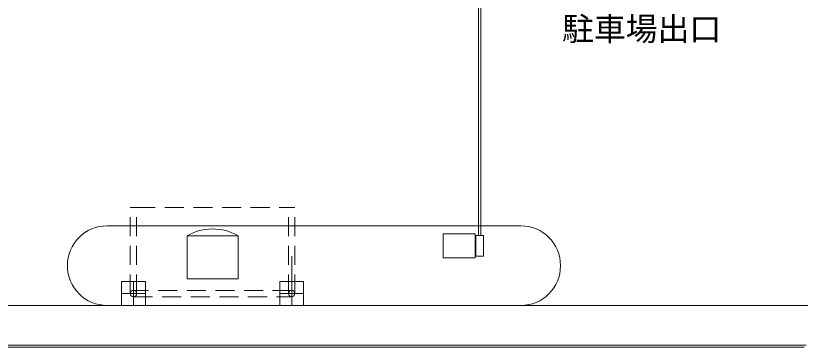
# Model space of a CAD drawing. Units: millimetres at full size, sheet at 1:200; details may follow other scales. Extents: x -96239 to 62349, y -170536 to 17264.
# Drawn here: x 37023 to 46889, y -111056 to -106893 of the extents above; entities that cross this region are included whole.
import ezdxf
from ezdxf.enums import TextEntityAlignment as Align

# ---------------------------------------------------------------- set-up
doc = ezdxf.new("R2010")
doc.units = ezdxf.units.MM
doc.header["$LTSCALE"] = 200
doc.linetypes.add('DASHED1', pattern=[1.8, 1.2, -0.6])
doc.layers.add('0-9_外景', color=7, linetype='Continuous', lineweight=9)
doc.layers.add('0-C_タイル・側溝', color=7, linetype='Continuous', lineweight=9)
doc.layers.add('0-E_屋外名', color=7, linetype='Continuous')
doc.styles.add('・', font='')
doc.styles.get('・').set_extended_font_data('・')

msp = doc.modelspace()

# ---------------------------------------------------------------- linework, layer by layer
at = {"layer": '0-9_外景'}
for p, q in [((42841.4, -109651.2), (42841.4, -105701.2)), ((42871.4, -109651.2), (42871.4, -105701.2)), ((38173.9, -109531.2), (43373.9, -109531.2)), ((39178.9, -109656.2), (39818.9, -109656.2)), ((39818.9, -109656.2), (39818.9, -110196.2)), ((42398.9, -109931.2), (42398.9, -109631.2)), ((42798.9, -109631.2), (42398.9, -109631.2)), ((42798.9, -109931.2), (42798.9, -109631.2)), ((42808.9, -109912.2), (42808.9, -109651.2)), ((42798.9, -109731.2), (42808.9, -109731.2)), ((42798.9, -109831.2), (42808.9, -109831.2)), ((40493.9, -110231.2), (40493.9, -109912.8)), ((42798.9, -109931.2), (42398.9, -109931.2)), ((42903.9, -109912.2), (42808.9, -109912.2)), ((38353.9, -110231.2), (38653.9, -110231.2)), ((38353.9, -110231.2), (38353.9, -110531.2)), ((38503.9, -110231.2), (38503.9, -110531.2)), ((38653.9, -110231.2), (38653.9, -110531.2)), ((40343.9, -110231.2), (40343.9, -110531.2)), ((40493.9, -110231.2), (40493.9, -110531.2)), ((38353.9, -110381.2), (38653.9, -110381.2)), ((40343.9, -110381.2), (40643.9, -110381.2)), ((38173.9, -110531.2), (43373.9, -110531.2)), ((21623.7, -111031.2), (46963.9, -111031.2)), ((21623.7, -111056.2), (46938.9, -111056.2))]:
    msp.add_line(p, q, dxfattribs=at)
at = {"layer": '0-9_外景', "color": 2, "linetype": 'DASHED1', "lineweight": 5}
for p, q in [((38463.9, -110381.2), (38463.9, -109301.2)), ((38543.9, -110381.2), (38543.9, -109301.2)), ((40453.9, -110381.2), (40453.9, -109301.2)), ((40533.9, -110381.2), (40533.9, -109301.2)), ((40493.9, -110341.2), (38503.9, -110341.2)), ((38503.9, -110421.2), (40493.9, -110421.2))]:
    msp.add_line(p, q, dxfattribs=at)
msp.add_lwpolyline([(38463.9, -109301.2), (38537.5, -109301.2), (40533.9, -109301.2)], dxfattribs=at)
at = {"layer": '0-9_外景'}
for points in [[(39178.9, -109656.2), (39178.9, -110196.2), (39818.9, -110196.2)], [(42903.9, -109912.2), (42903.9, -109651.2), (42808.9, -109651.2)], [(40343.9, -110231.2), (40643.9, -110231.2), (40643.9, -110531.2)]]:
    msp.add_lwpolyline(points, dxfattribs=at)
for centre in [(38503.9, -110381.2), (40493.9, -110381.2)]:
    msp.add_circle(centre, 40, dxfattribs=at)
for centre, radius, start, end in [((38173.9, -110031.2), 500, 90, 270), ((39499, -110210), 640, 59.98993, 120.02974), ((43373.9, -110031.2), 500, 270, 90)]:
    msp.add_arc(centre, radius, start, end, dxfattribs=at)
at = {"layer": '0-C_タイル・側溝'}
for p, q in [((21623.7, -110531.2), (47238.9, -110531.2)), ((21623.7, -111031.2), (46963.9, -111031.2))]:
    msp.add_line(p, q, dxfattribs=at)

# ---------------------------------------------------------------- texts
at = {"layer": '0-E_屋外名', "style": '・'}
msp.add_text('駐車場出口', height=293.3, dxfattribs=at).set_placement((43893.6, -107293.4), align=Align.BOTTOM_LEFT)

doc.saveas('drawing.dxf')
